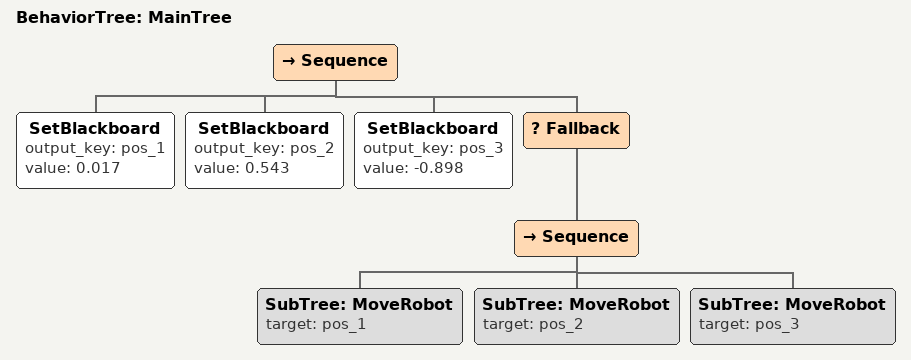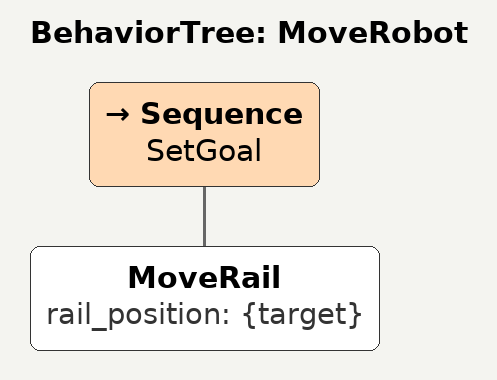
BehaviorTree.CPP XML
<root main_tree_to_execute = "MainTree">
    <BehaviorTree ID="MainTree">
        <Sequence>
            <SetBlackboard output_key="pos_1" value="0.017" />
            <SetBlackboard output_key="pos_2" value="0.543" />
            <SetBlackboard output_key="pos_3" value="-0.898" />
            <Fallback>
                <Sequence>
                    <SubTree ID="MoveRobot" target="pos_1" />
                    <SubTree ID="MoveRobot" target="pos_2" />
                    <SubTree ID="MoveRobot" target="pos_3" />
                </Sequence>
            </Fallback>
        </Sequence>
    </BehaviorTree>

    <BehaviorTree ID="MoveRobot">
        <Sequence name="SetGoal">
            <MoveRail rail_position="{target}" />
        </Sequence>
    </BehaviorTree>
</root>
